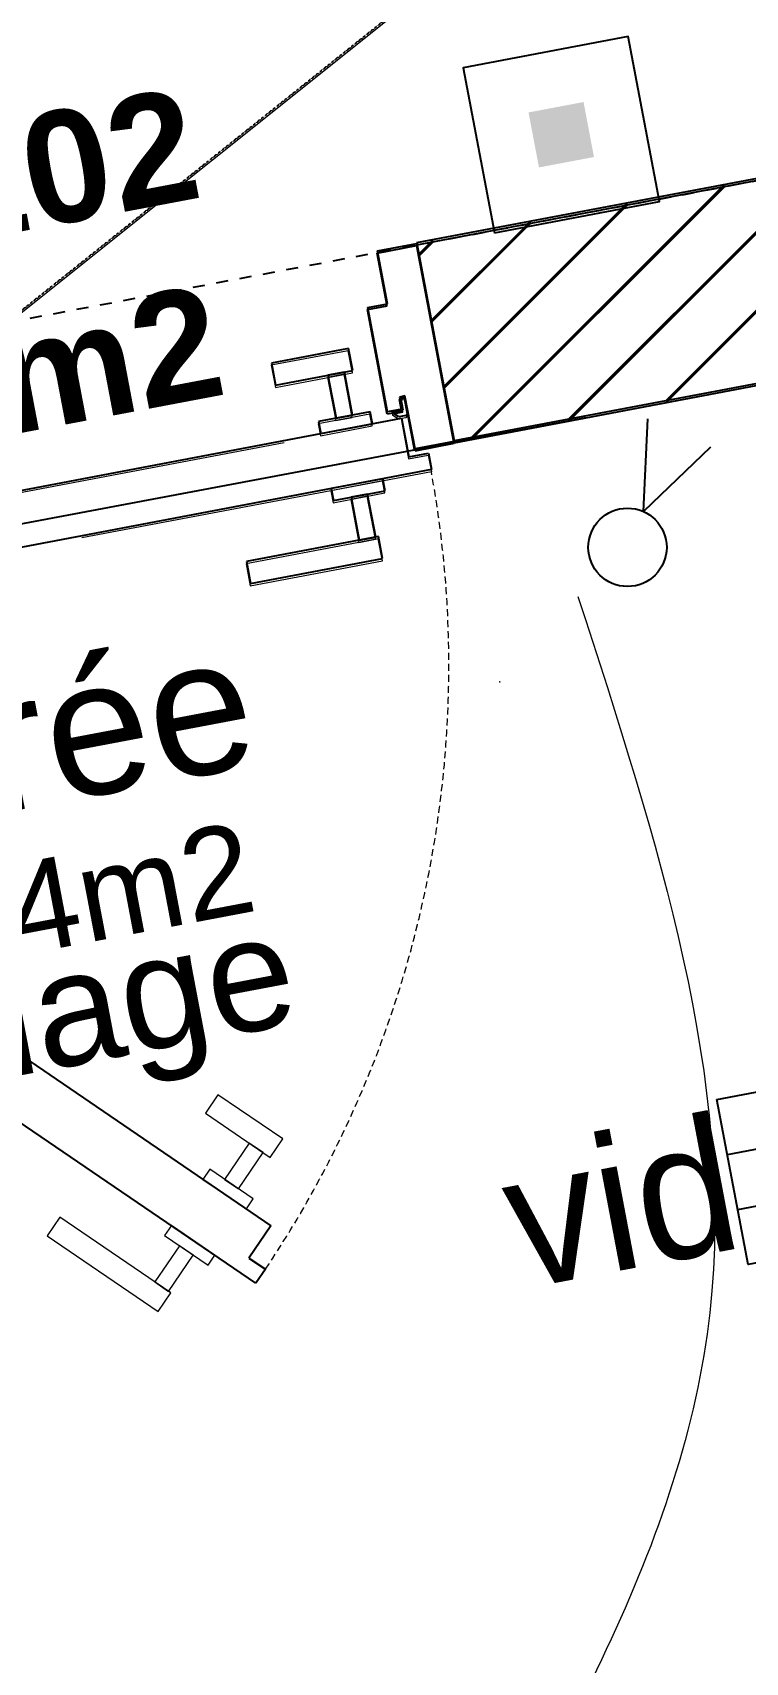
# Model space of a CAD drawing. Header units: centimetres. Extents: x 209280 to 319866, y -365283 to -277503.
# Drawn here: x 242694 to 243330, y -332869 to -331413 of the extents above; entities that cross this region are included whole.
import ezdxf

# ---------------------------------------------------------------- set-up
doc = ezdxf.new("R2010")
doc.units = ezdxf.units.CM
doc.linetypes.add('Style de ligne -1', pattern=[0.41664, 0.20828, -0.20836])
doc.linetypes.add('Style de ligne -16', pattern=[0.192476, 0.123031, -0.069444])
doc.layers.get('0').update_dxf_attribs({"color": 252})
for name, color, linetype, lineweight in [('0-PROJET-FAUX PLAFOND', 251, 'Style de ligne -1', 5), ('0-PROJET-MENUISERIES INT', 7, 'Continuous', 5), ('0-PROJET-MUR BETON', 7, 'Continuous', 35), ('0-PROJET-RECTANGLES PMR', 7, 'Continuous', 5), ('prlm-ELEC-CFA', 1, 'Continuous', 25), ('prlm-ELEC-CFO', 1, 'Continuous', 25)]:
    doc.layers.add(name, color=color, linetype=linetype, lineweight=lineweight)
doc.layers.add('3-BAT C-Niveau 1', color=252, linetype='Continuous')
doc.styles.add('Geneva (bold)', font='arialbd.ttf')
doc.styles.add('Helvetica', font='arial.ttf')
doc.styles.add('prlm-elec-cfa', font='comic.ttf', dxfattribs={"height": 12})

# ---------------------------------------------------------------- blocks, each defined once
blk = doc.blocks.new('xi.VID')
at = {"layer": 'prlm-ELEC-CFA', "color": 0, "linetype": 'ByBlock', "lineweight": -2, "flags": 128}
blk.add_lwpolyline([(-7.5, 7.5), (7.5, 7.5), (7.5, -7.5), (-7.5, -7.5)], close=True, dxfattribs=at)
at = {"layer": 'prlm-ELEC-CFA', "color": 0}
for points in [[(-7.5, 2.5), (7.5, 2.5)], [(-7.5, -2.5), (7.5, -2.5)]]:
    blk.add_lwpolyline(points, dxfattribs=at)
blk = doc.blocks.new('xi.BSO')
at = {"layer": 'prlm-ELEC-CFO', "lineweight": 5}
blk.add_hatch(color=0, dxfattribs=at).paths.add_polyline_path([(-2.5, -2.5), (2.5, -2.5), (2.5, 2.5), (-2.5, 2.5)])
at = {"layer": 'prlm-ELEC-CFO', "color": 0, "flags": 128}
blk.add_lwpolyline([(-7.5, -7.5), (7.5, -7.5), (7.5, 7.5), (-7.5, 7.5)], close=True, dxfattribs=at)
blk = doc.blocks.new('xi.VV')
at = {"layer": 'prlm-ELEC-CFO', "color": 0}
blk.add_lwpolyline([(6.95, 3.42), (0.01, -1.13), (1.91, 6.95)], dxfattribs=at)
blk.add_circle((-2, -4), 3.5, dxfattribs=at)

msp = doc.modelspace()

# ---------------------------------------------------------------- hatches: boundary and pattern name
at = {"layer": '3-BAT C-Niveau 1', "linetype": 'Continuous', "lineweight": 18}
h = msp.add_hatch(dxfattribs=at)
h.set_pattern_fill('BA 13', color=9, scale=10, style=0, pattern_type=2)
h.set_pattern_definition([(218.65981, (88960.93, 134700.8), (-199.24783, 287.75041), [])])
h.paths.add_polyline_path([(245970.968, -329784.679), (237681.846, -331354.568), (237912.586, -332572.975), (246201.704, -331003.062)])
at = {"layer": '3-BAT C-Niveau 1', "linetype": 'Continuous'}
h = msp.add_hatch(dxfattribs=at)
h.set_pattern_fill('MURS MACONNERIE-2', color=256, scale=10, style=0, pattern_type=2)
h.set_pattern_definition([(45, (89146.82, 134700.79), (-31.2347524, 39.0434405), [])])
h.paths.add_polyline_path([(244330.134, -331540.786), (244473.498, -331330.436), (243036.386, -331602.594), (243069.878, -331779.451)])

# ---------------------------------------------------------------- linework, layer by layer
at = {"linetype": 'Continuous'}
for p, q in [((243001.464, -331609.717), (243036.479, -331603.086)), ((243036.479, -331603.086), (243069.971, -331779.942)), ((243010.396, -331656.878), (243001.464, -331609.717)), ((242992.71, -331660.228), (243010.396, -331656.878)), ((243010.387, -331753.569), (242992.71, -331660.228)), ((243026.01, -331739.331), (243021.136, -331740.254)), ((243021.136, -331740.254), (243023.198, -331751.142)), ((243034.957, -331786.573), (243026.01, -331739.331)), ((243023.198, -331751.142), (243010.387, -331753.569)), ((243069.971, -331779.942), (243034.957, -331786.573)), ((242145.814, -331959.946), (242906.597, -332478.459)), ((242893.147, -332529.8), (242102.946, -331991.238)), ((242906.597, -332478.459), (242886.886, -332507.38)), ((242886.886, -332507.38), (242901.595, -332517.405)), ((242901.595, -332517.405), (242893.147, -332529.8))]:
    msp.add_line(p, q, dxfattribs=at)
at = {"linetype": 'Style de ligne -16', "lineweight": 18, "ltscale": 2580.64}
for p, q in [((242975.583, -331696.953), (242906.806, -331709.978)), ((242979.309, -331716.625), (242975.583, -331696.953)), ((242906.806, -331709.978), (242910.531, -331729.65)), ((242910.531, -331729.65), (242979.309, -331716.625)), ((242971.94, -331718.02), (242957.202, -331720.811)), ((242957.202, -331720.811), (242964.482, -331759.256)), ((242979.22, -331756.465), (242971.94, -331718.02)), ((242118.402, -331930.55), (243023.001, -331759.239)), ((242994.941, -331753.488), (242948.762, -331762.233)), ((242948.762, -331762.233), (242950.784, -331772.915)), ((242950.784, -331772.915), (242996.964, -331764.17)), ((242964.482, -331759.256), (242979.22, -331756.465)), ((242996.964, -331764.17), (242994.941, -331753.488)), ((243023.001, -331759.239), (243029.513, -331793.628)), ((243029.513, -331793.628), (243047.003, -331790.316)), ((243047.003, -331790.316), (243049.794, -331805.054)), ((243049.794, -331805.054), (242110.216, -331982.989)), ((243006.267, -331813.297), (242960.088, -331822.042)), ((242960.088, -331822.042), (242962.111, -331832.724)), ((243008.29, -331823.978), (243006.267, -331813.297)), ((242962.111, -331832.724), (243008.29, -331823.978)), ((242992.57, -331826.956), (242977.832, -331829.747)), ((242977.832, -331829.747), (242985.112, -331868.192)), ((242999.85, -331865.4), (242992.57, -331826.956)), ((243002.307, -331864.935), (242884.402, -331887.264)), ((242985.112, -331868.192), (242999.85, -331865.4)), ((243006.032, -331884.607), (243002.307, -331864.935)), ((242884.402, -331887.264), (242888.128, -331906.936)), ((242888.128, -331906.936), (243006.032, -331884.607))]:
    msp.add_line(p, q, dxfattribs=at)
at = {"lineweight": 25}
for p, q in [((243009.642, -331748.228), (243009.652, -331748.278)), ((243110.865, -331992.669), (243110.914, -331992.66))]:
    msp.add_line(p, q, dxfattribs=at)
at = {"linetype": 'Continuous', "lineweight": 18}
for p, q in [((243022.304, -331741.051), (243025.449, -331740.455)), ((243024.351, -331751.859), (243022.304, -331741.051)), ((243025.449, -331740.455), (243028.24, -331755.193)), ((243015.293, -331753.574), (243024.351, -331751.859)), ((243015.513, -331754.734), (243015.293, -331753.574)), ((243020.443, -331758.095), (243015.513, -331754.734)), ((243027.125, -331756.829), (243020.443, -331758.095)), ((243028.24, -331755.193), (243027.125, -331756.829)), ((242859.268, -332361.463), (242847.992, -332378.008)), ((242917.111, -332400.886), (242859.268, -332361.463)), ((242847.992, -332378.008), (242905.835, -332417.431)), ((242887.243, -332404.759), (242865.206, -332437.092)), ((242899.638, -332413.207), (242887.243, -332404.759)), ((242905.835, -332417.431), (242917.111, -332400.886)), ((242877.601, -332445.54), (242899.638, -332413.207)), ((242851.985, -332428.081), (242845.862, -332437.064)), ((242890.822, -332454.55), (242851.985, -332428.081)), ((242845.862, -332437.064), (242884.7, -332463.534)), ((242865.206, -332437.092), (242877.601, -332445.54)), ((242884.7, -332463.534), (242890.822, -332454.55)), ((242718.066, -332470.982), (242706.79, -332487.526)), ((242817.226, -332538.564), (242718.066, -332470.982)), ((242817.703, -332478.381), (242811.58, -332487.365)), ((242856.54, -332504.851), (242817.703, -332478.381)), ((242706.79, -332487.526), (242805.95, -332555.108)), ((242811.58, -332487.365), (242850.417, -332513.834)), ((242824.801, -332496.376), (242802.765, -332528.708)), ((242815.16, -332537.156), (242837.196, -332504.823)), ((242837.196, -332504.823), (242824.801, -332496.376)), ((242850.417, -332513.834), (242856.54, -332504.851)), ((242802.765, -332528.708), (242815.16, -332537.156)), ((242805.95, -332555.108), (242817.226, -332538.564))]:
    msp.add_line(p, q, dxfattribs=at)
at = {"lineweight": 25}
for centre in [(243009.642, -331748.228), (243110.865, -331992.669)]:
    msp.add_circle(centre, 0.025, dxfattribs=at)
at = {"linetype": 'Style de ligne -16', "lineweight": 18, "ltscale": 50.8}
msp.add_arc((242096.624, -331978.337), 968.799, 326.190814, 10.303687, dxfattribs=at)
at = {"layer": '0-PROJET-FAUX PLAFOND', "color": 9, "lineweight": 25}
msp.add_line((244740.4, -330015.819), (242673.457, -331669.374), dxfattribs=at)
at = {"layer": '0-PROJET-MENUISERIES INT', "lineweight": 25}
for p, q in [((243001.7, -331607.753), (243036.715, -331601.122)), ((243036.715, -331601.122), (243070.208, -331777.979)), ((243010.632, -331654.915), (243001.7, -331607.753)), ((242992.946, -331658.264), (243010.632, -331654.915)), ((243010.623, -331751.605), (242992.946, -331658.264)), ((242975.819, -331694.989), (242907.042, -331708.014)), ((242979.545, -331714.661), (242975.819, -331694.989)), ((242907.042, -331708.014), (242910.767, -331727.686)), ((242910.767, -331727.686), (242979.545, -331714.661)), ((242972.176, -331716.056), (242957.438, -331718.847)), ((242957.438, -331718.847), (242964.718, -331757.292)), ((242979.456, -331754.501), (242972.176, -331716.056)), ((243023.434, -331749.179), (243010.623, -331751.605)), ((243015.529, -331751.611), (243024.587, -331749.895)), ((243026.247, -331737.368), (243021.372, -331738.291)), ((243021.372, -331738.291), (243023.434, -331749.179)), ((243022.541, -331739.087), (243025.685, -331738.492)), ((243024.587, -331749.895), (243022.541, -331739.087)), ((243025.685, -331738.492), (243028.476, -331753.23)), ((243035.193, -331784.609), (243026.247, -331737.368)), ((242118.638, -331928.587), (243023.237, -331757.275)), ((242995.177, -331751.524), (242948.998, -331760.269)), ((242948.998, -331760.269), (242951.021, -331770.951)), ((242951.021, -331770.951), (242997.2, -331762.206)), ((242964.718, -331757.292), (242979.456, -331754.501)), ((242997.2, -331762.206), (242995.177, -331751.524)), ((243015.749, -331752.771), (243015.529, -331751.611)), ((243020.679, -331756.131), (243015.749, -331752.771)), ((243027.361, -331754.866), (243020.679, -331756.131)), ((243023.237, -331757.275), (243029.749, -331791.664)), ((243028.476, -331753.23), (243027.361, -331754.866)), ((243070.208, -331777.979), (243035.193, -331784.609)), ((243029.749, -331791.664), (243047.239, -331788.352)), ((243047.239, -331788.352), (243050.03, -331803.09)), ((243050.03, -331803.09), (242110.452, -331981.026)), ((243006.503, -331811.333), (242960.324, -331820.078)), ((242960.324, -331820.078), (242962.347, -331830.76)), ((242962.347, -331830.76), (243008.526, -331822.015)), ((243008.526, -331822.015), (243006.503, -331811.333)), ((242992.806, -331824.992), (242978.068, -331827.783)), ((242978.068, -331827.783), (242985.348, -331866.228)), ((243000.086, -331863.437), (242992.806, -331824.992)), ((243002.543, -331862.972), (242884.638, -331885.3)), ((242985.348, -331866.228), (243000.086, -331863.437)), ((243006.268, -331882.643), (243002.543, -331862.972)), ((242884.638, -331885.3), (242888.364, -331904.972)), ((242888.364, -331904.972), (243006.268, -331882.643))]:
    msp.add_line(p, q, dxfattribs=at)
at = {"layer": '0-PROJET-MUR BETON', "lineweight": 25}
for p, q in [((244473.734, -331328.472), (243036.622, -331600.631)), ((244473.734, -331328.472), (243036.622, -331600.631)), ((243259.033, -331741.71), (243485.031, -331515.712)), ((243172.336, -331758.129), (243398.334, -331532.13)), ((244330.37, -331538.822), (243070.114, -331777.487)), ((244330.37, -331538.822), (243070.114, -331777.487)), ((243085.639, -331774.547), (243311.638, -331548.549)), ((243060.928, -331728.98), (243224.941, -331564.967)), ((243049.738, -331669.892), (243138.244, -331581.386)), ((243036.622, -331600.631), (243070.114, -331777.487)), ((243038.548, -331610.804), (243051.548, -331597.804))]:
    msp.add_line(p, q, dxfattribs=at)
at = {"layer": '0-PROJET-RECTANGLES PMR', "lineweight": 25}
msp.add_line((242008.807, -331978.333), (243188.115, -331756.45), dxfattribs=at)
at = {"layer": '3-BAT C-Niveau 1', "linetype": 'Continuous', "lineweight": 25}
for p, q in [((244473.498, -331330.436), (243036.386, -331602.594)), ((244473.498, -331330.436), (243036.386, -331602.594)), ((244330.134, -331540.786), (243069.878, -331779.451)), ((244330.134, -331540.786), (243069.878, -331779.451)), ((243036.386, -331602.594), (243069.878, -331779.451))]:
    msp.add_line(p, q, dxfattribs=at)
at = {"layer": '3-BAT C-Niveau 1', "linetype": 'Style de ligne -1', "ltscale": 50.8, "flags": 128}
msp.add_lwpolyline([(245970.968, -329784.679), (237681.846, -331354.568), (237912.586, -332572.975), (246201.704, -331003.062)], close=True, dxfattribs=at)

# ---------------------------------------------------------------- block references
at = {"layer": 'prlm-ELEC-CFO', "xscale": 10, "yscale": 10, "zscale": 10, "rotation": 10.72360141139323}
for name, p in [('xi.BSO', (243165.775, -331504.027)), ('xi.VV', (243237.102, -331829.541))]:
    msp.add_blockref(name, p, dxfattribs=at)

# ---------------------------------------------------------------- texts
at = {"attachment_point": 2, "rotation": 10.723595, "line_spacing_factor": 0.834288, "style": 'Helvetica'}
for s, insert, char_height in [('Entrée\\P{\\H0.6752x;10,54m2}\\P', (242634.04, -331993.957), 120), ('sol carrelage', (242519.596, -332272.484), 100.8724)]:
    msp.add_mtext(s, dxfattribs=dict(at, insert=insert, char_height=char_height))
at = {"layer": '3-BAT C-Niveau 1', "insert": (242574.726, -331661.554), "char_height": 100, "attachment_point": 5, "rotation": 10.723595, "line_spacing_factor": 1.060906, "style": 'Geneva (bold)'}
msp.add_mtext('T5 C 102\\P92,65m2\\P', dxfattribs=at)

# ---------------------------------------------------------------- next in the draw order: texts
at = {"layer": 'prlm-ELEC-CFA', "lineweight": 20, "insert": (243218.868, -332458.345), "char_height": 120, "attachment_point": 5, "rotation": 10.723601, "line_spacing_factor": 0.8, "style": 'prlm-elec-cfa', "bg_fill": 3, "box_fill_scale": 1.1, "bg_fill_color": 256, "bg_fill_transparency": 0}
msp.add_mtext('vid', dxfattribs=at)

# ---------------------------------------------------------------- next in the draw order: linework, layer by layer
at = {"layer": 'prlm-ELEC-CFO', "lineweight": 13}
msp.add_spline([(243180.675, -331916.56), (243298.425, -332556.16), (243044.211, -333150.387)], degree=3, dxfattribs=at)

# ---------------------------------------------------------------- next in the draw order: block references
at = {"layer": 'prlm-ELEC-CFA', "xscale": 10, "yscale": 10, "zscale": 10, "rotation": 10.72360141139323}
msp.add_blockref('xi.VID', (243392.421, -332425.478), dxfattribs=at)

doc.saveas('drawing.dxf')
